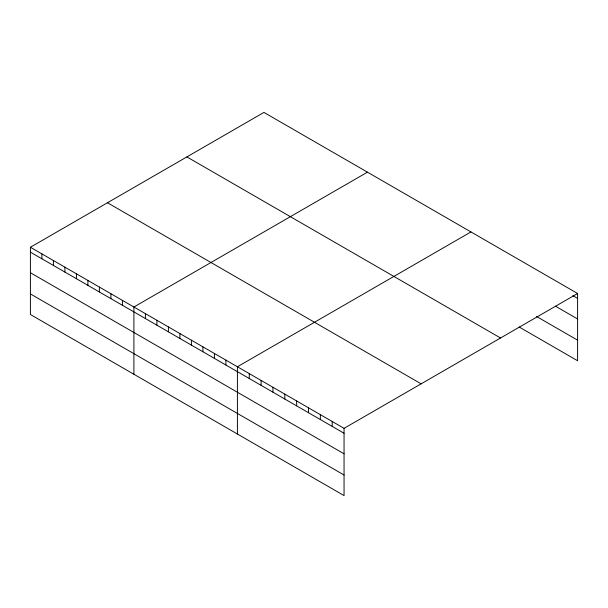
<?xml version="1.0" encoding="UTF-8"?>
<svg xmlns="http://www.w3.org/2000/svg" width="608" height="608" viewBox="0 0 608 608"><rect width="100%" height="100%" fill="white"/><g stroke="black" fill="none" stroke-linecap="round" stroke-linejoin="round"><path stroke-width="0.91" d="M30.4 247.251L344.052 428.336L344.052 495.588L30.4 314.503L30.4 247.251L263.948 112.412L577.6 293.497L577.6 360.749L519.148 326.998M367.452 172.17L133.904 307.01L133.904 374.254M470.957 231.929L237.409 366.768L237.409 434.013M344.052 428.336L577.6 293.497M572.858 295.663L577.6 298.399M555.484 306.204L577.6 318.972M536.522 316.456L577.6 340.176M186.876 156.91L500.528 337.995M107.472 202.753L421.124 383.838M30.4 252.153L344.052 433.238M30.4 272.726L344.052 453.811M30.4 293.922L344.052 475.008M332.204 421.496L332.204 426.398M320.355 414.656L320.355 419.558M308.507 407.816L308.507 412.71M296.658 400.976L296.658 405.87M284.81 394.136L284.81 399.03M272.954 387.288L272.954 392.19M261.106 380.448L261.106 385.35M249.257 373.608L249.257 378.51M225.91 360.126L225.91 365.028M214.411 353.491L214.411 358.386M202.905 346.849L202.905 351.751M191.406 340.206L191.406 345.108M179.907 333.572L179.907 338.466M168.408 326.929L168.408 331.831M156.91 320.287L156.91 325.189M145.403 313.652L145.403 318.546M122.406 300.367L122.406 305.269M110.907 293.732L110.907 298.627M99.4 287.09L99.4 291.992M87.902 280.455L87.902 285.35M76.403 273.813L76.403 278.707M64.904 267.17L64.904 272.072M53.398 260.536L53.398 265.43M41.899 253.893L41.899 258.788"/></g></svg>
